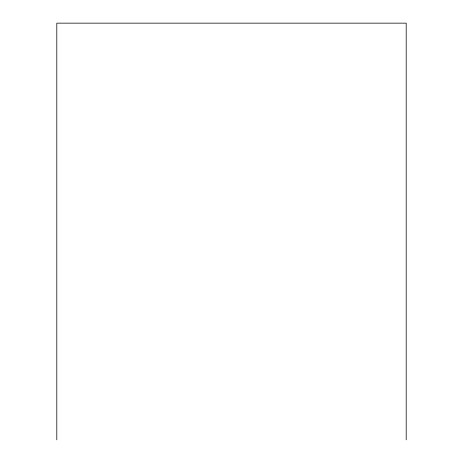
<?xml version="1.0" encoding="UTF-8"?>
<svg xmlns="http://www.w3.org/2000/svg" width="463" height="463" viewBox="0 0 463 463"><rect width="100%" height="100%" fill="white"/><g stroke="black" fill="none" stroke-linecap="round" stroke-linejoin="round"><path stroke-width="0.69" d="M406.196 439.85L406.196 23.15L56.804 23.15L56.804 439.85"/></g></svg>
